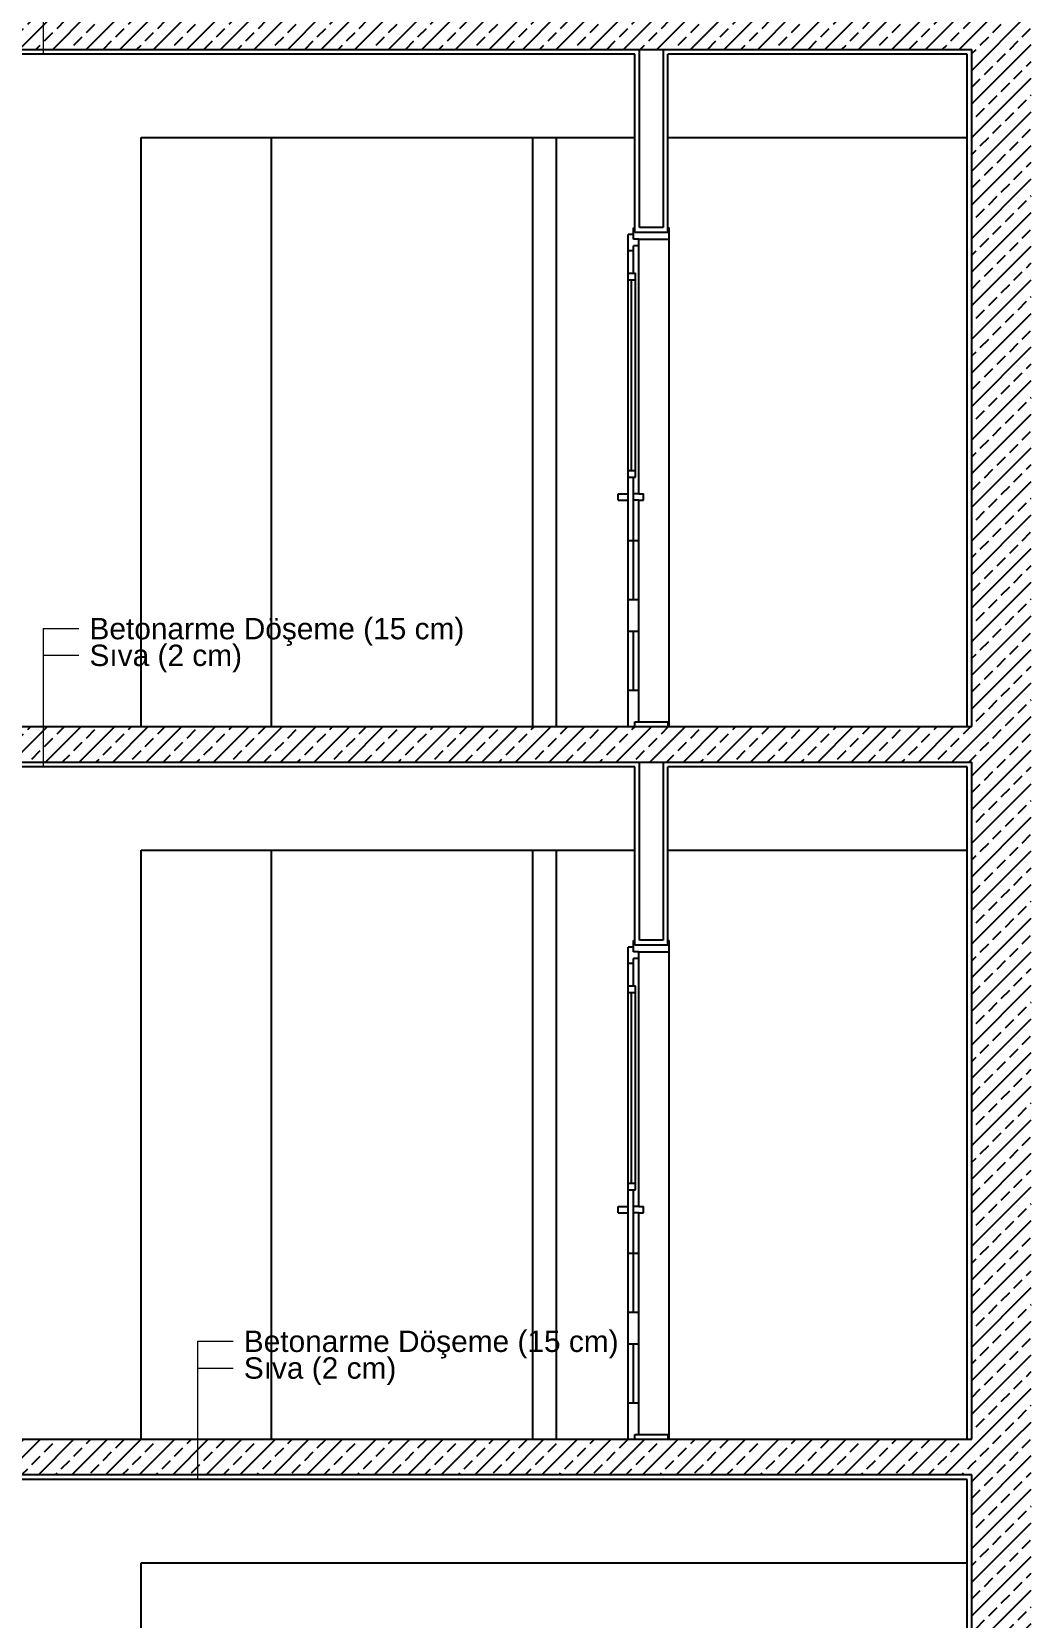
# Model space of a CAD drawing. Header units: millimetres. Extents: x 2232 to 85269, y -3593 to 5869.
# Drawn here: x 76396 to 76813, y 2332 to 3000 of the extents above; entities that cross this region are included whole.
import ezdxf

# ---------------------------------------------------------------- set-up
doc = ezdxf.new("R2010")
doc.units = ezdxf.units.MM
doc.layers.add('Standart', color=7, linetype='Continuous')
doc.styles.add('arial_1_18', font='arial.ttf', dxfattribs={"height": 0.2})
pattern_1 = [(45, (0, 0), (-7.07107, 7.07107), []), (45, (7.071, 0), (-7.07107, 7.07107), [5, -2.5])]

# ---------------------------------------------------------------- blocks, each defined once
blk = doc.blocks.new('IDE567Entity8294')
at = {"layer": 'Standart', "color": 173, "linetype": 'Continuous', "lineweight": 5}
for points in [[(368.79, 1091.25), (368.79, 1033)], [(368.79, 1091.25), (383.79, 1091.25)], [(368.79, 1080), (383.79, 1080)]]:
    blk.add_lwpolyline(points, dxfattribs=at)
at = {"layer": 'Standart', "color": 173, "linetype": 'Continuous', "lineweight": 5, "style": 'arial_1_18'}
for s, p in [('Betonarme Döşeme (15 cm)', (388.29, 1086.75)), ('Sıva (2 cm)', (388.29, 1075.5))]:
    blk.add_text(s, height=9, dxfattribs=at).set_placement(p)
blk = doc.blocks.new('IDE567Entity8299')
at = {"layer": 'Standart', "color": 173, "linetype": 'Continuous', "lineweight": 5}
for points in [[(368.79, 791.25), (368.79, 733)], [(368.79, 791.25), (383.79, 791.25)], [(368.79, 780), (383.79, 780)]]:
    blk.add_lwpolyline(points, dxfattribs=at)
at = {"layer": 'Standart', "color": 173, "linetype": 'Continuous', "lineweight": 5, "style": 'arial_1_18'}
for s, p in [('Betonarme Döşeme (15 cm)', (388.29, 786.75)), ('Sıva (2 cm)', (388.29, 775.5))]:
    blk.add_text(s, height=9, dxfattribs=at).set_placement(p)
blk = doc.blocks.new('IDE567Entity8300')
at = {"layer": 'Standart', "color": 173, "linetype": 'Continuous', "lineweight": 5}
for points in [[(433.79, 491.25), (433.79, 433)], [(433.79, 491.25), (448.79, 491.25)], [(433.79, 480), (448.79, 480)]]:
    blk.add_lwpolyline(points, dxfattribs=at)
at = {"layer": 'Standart', "color": 173, "linetype": 'Continuous', "lineweight": 5, "style": 'arial_1_18'}
for s, p in [('Betonarme Döşeme (15 cm)', (453.29, 486.75)), ('Sıva (2 cm)', (453.29, 475.5))]:
    blk.add_text(s, height=9, dxfattribs=at).set_placement(p)
blk = doc.blocks.new('IDE567Entity8324')
at = {"layer": 'Standart', "linetype": 'Continuous', "lineweight": -3}
h = blk.add_hatch(dxfattribs=at)
h.set_pattern_fill('ANSI33', color=171, scale=40, style=0)
h.set_pattern_definition(pattern_1)
h.paths.add_polyline_path([(760, 1035), (155, 1035), (155, 1050), (760, 1050)])
blk = doc.blocks.new('IDE567Entity8326')
at = {"layer": 'Standart', "linetype": 'Continuous', "lineweight": -3}
h = blk.add_hatch(dxfattribs=at)
h.set_pattern_fill('ANSI33', color=171, scale=40, style=0)
h.set_pattern_definition(pattern_1)
h.paths.add_polyline_path([(785, 750), (760, 750), (760, 1050), (785, 1050)])
blk = doc.blocks.new('IDE567Entity8340')
at = {"layer": 'Standart', "linetype": 'Continuous', "lineweight": -3}
h = blk.add_hatch(dxfattribs=at)
h.set_pattern_fill('ANSI33', color=171, scale=40, style=0)
h.set_pattern_definition(pattern_1)
h.paths.add_polyline_path([(785, 450), (760, 450), (760, 750), (785, 750)])
blk = doc.blocks.new('IDE567Entity8342')
at = {"layer": 'Standart', "linetype": 'Continuous', "lineweight": -3}
h = blk.add_hatch(dxfattribs=at)
h.set_pattern_fill('ANSI33', color=171, scale=40, style=0)
h.set_pattern_definition(pattern_1)
h.paths.add_polyline_path([(760, 735), (155, 735), (155, 750), (760, 750)])
blk = doc.blocks.new('IDE567Entity8346')
at = {"layer": 'Standart', "linetype": 'Continuous', "lineweight": -3}
h = blk.add_hatch(dxfattribs=at)
h.set_pattern_fill('ANSI33', color=171, scale=40, style=0)
h.set_pattern_definition(pattern_1)
h.paths.add_polyline_path([(785, 50), (760, 50), (760, 450), (785, 450)])
blk = doc.blocks.new('IDE567Entity8353')
at = {"layer": 'Standart', "linetype": 'Continuous', "lineweight": -3}
h = blk.add_hatch(dxfattribs=at)
h.set_pattern_fill('ANSI33', color=171, scale=40, style=0)
h.set_pattern_definition(pattern_1)
h.paths.add_polyline_path([(760, 435), (285, 435), (285, 450), (760, 450)])
blk = doc.blocks.new('IDE567Entity8378')
at = {"layer": 'Standart', "color": 134, "linetype": 'Continuous', "lineweight": -3}
for points in [[(615.25, 950.45), (615.25, 957.14)], [(617.5, 957.14), (615.25, 957.14)], [(617.5, 960), (618, 960)], [(617.5, 957.14), (617.5, 960)], [(617.5, 955.23), (617.5, 957.14)], [(619.75, 955.23), (617.5, 955.23)], [(619.75, 952.36), (619.75, 955.23)], [(619.75, 955.23), (632.5, 955.23)], [(632, 960), (632.5, 960)], [(632.5, 955.23), (632.5, 960)], [(632.5, 750), (632.5, 955.23)], [(615.25, 950.45), (617.5, 950.45)], [(615.25, 940.91), (615.25, 950.45)], [(617.5, 950.45), (617.5, 952.36)], [(619.75, 952.36), (617.5, 952.36)], [(617.5, 940.91), (617.5, 950.45)], [(619.75, 848.02), (619.75, 952.36)], [(615.25, 940.91), (617.5, 940.91)], [(615.25, 938.05), (615.25, 940.91)], [(615.25, 938.05), (616.69, 938.05)], [(615.25, 857.86), (615.25, 938.05)], [(616.69, 857.86), (616.69, 938.05)], [(616.69, 938.05), (618.25, 938.05)], [(617.5, 940.91), (618.25, 940.91)], [(618.25, 938.05), (618.25, 940.91)], [(618.25, 857.86), (618.25, 938.05)], [(615.25, 857.86), (616.69, 857.86)], [(615.25, 855), (615.25, 857.86)], [(615.25, 855), (617.5, 855)], [(615.25, 848.02), (615.25, 855)], [(616.69, 857.86), (618.25, 857.86)], [(617.5, 848.02), (617.5, 855)], [(617.5, 855), (618.25, 855)], [(618.25, 855), (618.25, 857.86)], [(611, 845.32), (611, 848.02)], [(611, 848.02), (615.25, 848.02)], [(611, 845.32), (615.25, 845.32)], [(615.25, 845.32), (615.25, 848.02)], [(615.25, 828.37), (615.25, 845.32)], [(617.5, 845.32), (617.5, 848.02)], [(619.75, 848.02), (617.5, 848.02)], [(617.5, 828.37), (617.5, 845.32)], [(619.75, 845.32), (617.5, 845.32)], [(619.75, 848.02), (621.75, 848.02)], [(619.75, 845.32), (621.75, 845.32)], [(619.75, 828.37), (619.75, 845.32)], [(621.75, 845.32), (621.75, 848.02)], [(615.25, 828.37), (617.5, 828.37)], [(615.25, 803.55), (615.25, 828.37)], [(617.5, 828.37), (619.75, 828.37)], [(617.5, 803.55), (617.5, 828.37)], [(619.75, 803.55), (619.75, 828.37)], [(615.25, 803.55), (617.5, 803.55)], [(615.25, 790.19), (615.25, 803.55)], [(617.5, 803.55), (619.75, 803.55)], [(619.75, 790.19), (619.75, 803.55)], [(615.25, 790.19), (617.5, 790.19)], [(615.25, 765.37), (615.25, 790.19)], [(617.5, 765.37), (617.5, 790.19)], [(617.5, 790.19), (619.75, 790.19)], [(619.75, 765.37), (619.75, 790.19)], [(615.25, 765.37), (617.5, 765.37)], [(615.25, 750), (615.25, 765.37)], [(617.5, 765.37), (619.75, 765.37)], [(619.75, 752.05), (619.75, 765.37)]]:
    blk.add_lwpolyline(points, dxfattribs=at)
blk = doc.blocks.new('IDE567Entity8381')
at = {"layer": 'Standart', "color": 134, "linetype": 'Continuous', "lineweight": -3}
for points in [[(615.25, 650.45), (615.25, 657.14)], [(617.5, 657.14), (615.25, 657.14)], [(617.5, 660), (618, 660)], [(617.5, 657.14), (617.5, 660)], [(617.5, 655.23), (617.5, 657.14)], [(619.75, 655.23), (617.5, 655.23)], [(619.75, 652.36), (619.75, 655.23)], [(619.75, 655.23), (632.5, 655.23)], [(632, 660), (632.5, 660)], [(632.5, 655.23), (632.5, 660)], [(632.5, 450), (632.5, 655.23)], [(615.25, 650.45), (617.5, 650.45)], [(615.25, 640.91), (615.25, 650.45)], [(617.5, 650.45), (617.5, 652.36)], [(619.75, 652.36), (617.5, 652.36)], [(617.5, 640.91), (617.5, 650.45)], [(619.75, 548.02), (619.75, 652.36)], [(615.25, 640.91), (617.5, 640.91)], [(615.25, 638.05), (615.25, 640.91)], [(615.25, 638.05), (616.69, 638.05)], [(615.25, 557.86), (615.25, 638.05)], [(616.69, 557.86), (616.69, 638.05)], [(616.69, 638.05), (618.25, 638.05)], [(617.5, 640.91), (618.25, 640.91)], [(618.25, 638.05), (618.25, 640.91)], [(618.25, 557.86), (618.25, 638.05)], [(615.25, 557.86), (616.69, 557.86)], [(615.25, 555), (615.25, 557.86)], [(615.25, 555), (617.5, 555)], [(615.25, 548.02), (615.25, 555)], [(616.69, 557.86), (618.25, 557.86)], [(617.5, 548.02), (617.5, 555)], [(617.5, 555), (618.25, 555)], [(618.25, 555), (618.25, 557.86)], [(611, 545.32), (611, 548.02)], [(611, 548.02), (615.25, 548.02)], [(615.25, 545.32), (615.25, 548.02)], [(617.5, 545.32), (617.5, 548.02)], [(619.75, 548.02), (617.5, 548.02)], [(619.75, 548.02), (621.75, 548.02)], [(621.75, 545.32), (621.75, 548.02)], [(611, 545.32), (615.25, 545.32)], [(615.25, 528.37), (615.25, 545.32)], [(617.5, 528.37), (617.5, 545.32)], [(619.75, 545.32), (617.5, 545.32)], [(619.75, 545.32), (621.75, 545.32)], [(619.75, 528.37), (619.75, 545.32)], [(615.25, 528.37), (617.5, 528.37)], [(615.25, 503.55), (615.25, 528.37)], [(617.5, 528.37), (619.75, 528.37)], [(617.5, 503.55), (617.5, 528.37)], [(619.75, 503.55), (619.75, 528.37)], [(615.25, 503.55), (617.5, 503.55)], [(615.25, 490.19), (615.25, 503.55)], [(617.5, 503.55), (619.75, 503.55)], [(619.75, 490.19), (619.75, 503.55)], [(615.25, 490.19), (617.5, 490.19)], [(615.25, 465.37), (615.25, 490.19)], [(617.5, 465.37), (617.5, 490.19)], [(617.5, 490.19), (619.75, 490.19)], [(619.75, 465.37), (619.75, 490.19)], [(615.25, 465.37), (617.5, 465.37)], [(615.25, 450), (615.25, 465.37)], [(617.5, 465.37), (619.75, 465.37)], [(619.75, 452.05), (619.75, 465.37)]]:
    blk.add_lwpolyline(points, dxfattribs=at)
blk = doc.blocks.new('IDE567Entity8552')
at = {"layer": 'Standart', "color": 159, "linetype": 'Continuous', "lineweight": -3}
blk.add_lwpolyline([(410, 750), (410, 998)], dxfattribs=at)
blk = doc.blocks.new('IDE567Entity8566')
at = {"layer": 'Standart', "color": 159, "linetype": 'Continuous', "lineweight": -3}
blk.add_lwpolyline([(410, 998), (465, 998)], dxfattribs=at)
blk = doc.blocks.new('IDE567Entity8567')
at = {"layer": 'Standart', "color": 159, "linetype": 'Continuous', "lineweight": -3}
blk.add_lwpolyline([(632, 998), (758, 998)], dxfattribs=at)
blk = doc.blocks.new('IDE567Entity8576')
at = {"layer": 'Standart', "color": 159, "linetype": 'Continuous', "lineweight": -3}
blk.add_lwpolyline([(575, 750), (575, 998)], dxfattribs=at)
blk = doc.blocks.new('IDE567Entity8577')
at = {"layer": 'Standart', "color": 159, "linetype": 'Continuous', "lineweight": -3}
blk.add_lwpolyline([(585, 750), (585, 998)], dxfattribs=at)
blk = doc.blocks.new('IDE567Entity8578')
at = {"layer": 'Standart', "color": 159, "linetype": 'Continuous', "lineweight": -3}
blk.add_lwpolyline([(465, 750), (465, 998)], dxfattribs=at)
blk = doc.blocks.new('IDE567Entity8711')
at = {"layer": 'Standart', "color": 159, "linetype": 'Continuous', "lineweight": -3}
blk.add_lwpolyline([(410, 698), (465, 698)], dxfattribs=at)
blk = doc.blocks.new('IDE567Entity8712')
at = {"layer": 'Standart', "color": 159, "linetype": 'Continuous', "lineweight": -3}
blk.add_lwpolyline([(632, 698), (758, 698)], dxfattribs=at)
blk = doc.blocks.new('IDE567Entity8733')
at = {"layer": 'Standart', "color": 159, "linetype": 'Continuous', "lineweight": -3}
blk.add_lwpolyline([(410, 450), (410, 698)], dxfattribs=at)
blk = doc.blocks.new('IDE567Entity8738')
at = {"layer": 'Standart', "color": 159, "linetype": 'Continuous', "lineweight": -3}
blk.add_lwpolyline([(465, 450), (465, 698)], dxfattribs=at)
blk = doc.blocks.new('IDE567Entity8739')
at = {"layer": 'Standart', "color": 159, "linetype": 'Continuous', "lineweight": -3}
blk.add_lwpolyline([(575, 450), (575, 698)], dxfattribs=at)
blk = doc.blocks.new('IDE567Entity8740')
at = {"layer": 'Standart', "color": 159, "linetype": 'Continuous', "lineweight": -3}
blk.add_lwpolyline([(585, 450), (585, 698)], dxfattribs=at)
blk = doc.blocks.new('IDE567Entity8872')
at = {"layer": 'Standart', "color": 159, "linetype": 'Continuous', "lineweight": -3}
blk.add_lwpolyline([(410, 52), (410, 398)], dxfattribs=at)
blk = doc.blocks.new('IDE567Entity8887')
at = {"layer": 'Standart', "color": 159, "linetype": 'Continuous', "lineweight": -3}
blk.add_lwpolyline([(410, 398), (758, 398)], dxfattribs=at)
blk = doc.blocks.new('IDE567Entity9373')
at = {"layer": 'Standart', "color": 159, "linetype": 'Continuous', "lineweight": -3}
blk.add_lwpolyline([(155, 1035), (620, 1035)], dxfattribs=at)
blk = doc.blocks.new('IDE567Entity9374')
at = {"layer": 'Standart', "color": 159, "linetype": 'Continuous', "lineweight": -3}
blk.add_lwpolyline([(620, 1035), (630, 1035)], dxfattribs=at)
blk = doc.blocks.new('IDE567Entity9375')
at = {"layer": 'Standart', "color": 159, "linetype": 'Continuous', "lineweight": -3}
blk.add_lwpolyline([(630, 1035), (760, 1035)], dxfattribs=at)
blk = doc.blocks.new('IDE567Entity9382')
at = {"layer": 'Standart', "color": 159, "linetype": 'Continuous', "lineweight": -3}
blk.add_lwpolyline([(760, 750), (760, 1035)], dxfattribs=at)
blk = doc.blocks.new('IDE567Entity9439')
at = {"layer": 'Standart', "color": 159, "linetype": 'Continuous', "lineweight": -3}
blk.add_lwpolyline([(760, 450), (760, 735)], dxfattribs=at)
blk = doc.blocks.new('IDE567Entity9446')
at = {"layer": 'Standart', "color": 159, "linetype": 'Continuous', "lineweight": -3}
blk.add_lwpolyline([(155, 735), (620, 735)], dxfattribs=at)
blk = doc.blocks.new('IDE567Entity9447')
at = {"layer": 'Standart', "color": 159, "linetype": 'Continuous', "lineweight": -3}
blk.add_lwpolyline([(620, 735), (630, 735)], dxfattribs=at)
blk = doc.blocks.new('IDE567Entity9448')
at = {"layer": 'Standart', "color": 159, "linetype": 'Continuous', "lineweight": -3}
blk.add_lwpolyline([(630, 735), (760, 735)], dxfattribs=at)
blk = doc.blocks.new('IDE567Entity9475')
at = {"layer": 'Standart', "color": 159, "linetype": 'Continuous', "lineweight": -3}
blk.add_lwpolyline([(760, 50), (760, 435)], dxfattribs=at)
blk = doc.blocks.new('IDE567Entity9486')
at = {"layer": 'Standart', "color": 159, "linetype": 'Continuous', "lineweight": -3}
blk.add_lwpolyline([(285, 450), (410, 450)], dxfattribs=at)
blk = doc.blocks.new('IDE567Entity9499')
at = {"layer": 'Standart', "color": 159, "linetype": 'Continuous', "lineweight": -3}
blk.add_lwpolyline([(760, 435), (285, 435)], dxfattribs=at)
blk = doc.blocks.new('IDE567Entity9701')
at = {"layer": 'Standart', "color": 166, "linetype": 'Continuous', "lineweight": -3}
blk.add_lwpolyline([(630, 960.05), (620, 960.05)], dxfattribs=at)
blk = doc.blocks.new('IDE567Entity9702')
at = {"layer": 'Standart', "color": 166, "linetype": 'Continuous', "lineweight": -3}
blk.add_lwpolyline([(620, 960.05), (620, 1035)], dxfattribs=at)
blk = doc.blocks.new('IDE567Entity9703')
at = {"layer": 'Standart', "color": 166, "linetype": 'Continuous', "lineweight": -3}
blk.add_lwpolyline([(630, 1035), (630, 960.05)], dxfattribs=at)
blk = doc.blocks.new('IDE567Entity9730')
at = {"layer": 'Standart', "color": 166, "linetype": 'Continuous', "lineweight": -3}
blk.add_lwpolyline([(630, 660.05), (620, 660.05)], dxfattribs=at)
blk = doc.blocks.new('IDE567Entity9731')
at = {"layer": 'Standart', "color": 166, "linetype": 'Continuous', "lineweight": -3}
blk.add_lwpolyline([(620, 660.05), (620, 735)], dxfattribs=at)
blk = doc.blocks.new('IDE567Entity9732')
at = {"layer": 'Standart', "color": 166, "linetype": 'Continuous', "lineweight": -3}
blk.add_lwpolyline([(630, 735), (630, 660.05)], dxfattribs=at)
blk = doc.blocks.new('IDE567Entity9903')
at = {"layer": 'Standart', "color": 11, "linetype": 'Continuous', "lineweight": -3}
blk.add_lwpolyline([(758, 450), (758, 733)], dxfattribs=at)
blk = doc.blocks.new('IDE567Entity9904')
at = {"layer": 'Standart', "color": 11, "linetype": 'Continuous', "lineweight": -3}
blk.add_lwpolyline([(758, 733), (632, 733)], dxfattribs=at)
blk = doc.blocks.new('IDE567Entity9905')
at = {"layer": 'Standart', "color": 11, "linetype": 'Continuous', "lineweight": -3}
blk.add_lwpolyline([(632, 658.05), (632, 660)], dxfattribs=at)
blk = doc.blocks.new('IDE567Entity9906')
at = {"layer": 'Standart', "color": 11, "linetype": 'Continuous', "lineweight": -3}
blk.add_lwpolyline([(632, 658.05), (618, 658.05)], dxfattribs=at)
blk = doc.blocks.new('IDE567Entity9907')
at = {"layer": 'Standart', "color": 11, "linetype": 'Continuous', "lineweight": -3}
blk.add_lwpolyline([(618, 658.05), (618, 660)], dxfattribs=at)
blk = doc.blocks.new('IDE567Entity9908')
at = {"layer": 'Standart', "color": 11, "linetype": 'Continuous', "lineweight": -3}
blk.add_lwpolyline([(618, 733), (157, 733)], dxfattribs=at)
blk = doc.blocks.new('IDE567Entity9913')
at = {"layer": 'Standart', "color": 11, "linetype": 'Continuous', "lineweight": -3}
blk.add_lwpolyline([(618, 750), (618, 752.05)], dxfattribs=at)
blk = doc.blocks.new('IDE567Entity9914')
at = {"layer": 'Standart', "color": 11, "linetype": 'Continuous', "lineweight": -3}
blk.add_lwpolyline([(618, 752.05), (619.75, 752.05)], dxfattribs=at)
blk = doc.blocks.new('IDE567Entity9915')
at = {"layer": 'Standart', "color": 11, "linetype": 'Continuous', "lineweight": -3}
blk.add_lwpolyline([(632, 752.05), (632, 750)], dxfattribs=at)
blk = doc.blocks.new('IDE567Entity9916')
at = {"layer": 'Standart', "color": 11, "linetype": 'Continuous', "lineweight": -3}
blk.add_lwpolyline([(758, 750), (758, 1033)], dxfattribs=at)
blk = doc.blocks.new('IDE567Entity9917')
at = {"layer": 'Standart', "color": 11, "linetype": 'Continuous', "lineweight": -3}
blk.add_lwpolyline([(758, 1033), (632, 1033)], dxfattribs=at)
blk = doc.blocks.new('IDE567Entity9918')
at = {"layer": 'Standart', "color": 11, "linetype": 'Continuous', "lineweight": -3}
blk.add_lwpolyline([(632, 958.05), (632, 960)], dxfattribs=at)
blk = doc.blocks.new('IDE567Entity9919')
at = {"layer": 'Standart', "color": 11, "linetype": 'Continuous', "lineweight": -3}
blk.add_lwpolyline([(632, 958.05), (618, 958.05)], dxfattribs=at)
blk = doc.blocks.new('IDE567Entity9920')
at = {"layer": 'Standart', "color": 11, "linetype": 'Continuous', "lineweight": -3}
blk.add_lwpolyline([(618, 958.05), (618, 960)], dxfattribs=at)
blk = doc.blocks.new('IDE567Entity9921')
at = {"layer": 'Standart', "color": 11, "linetype": 'Continuous', "lineweight": -3}
blk.add_lwpolyline([(618, 1033), (157, 1033)], dxfattribs=at)
blk = doc.blocks.new('IDE567Entity9960')
at = {"layer": 'Standart', "color": 11, "linetype": 'Continuous', "lineweight": -3}
blk.add_lwpolyline([(618, 450), (618, 452.05)], dxfattribs=at)
blk = doc.blocks.new('IDE567Entity9961')
at = {"layer": 'Standart', "color": 11, "linetype": 'Continuous', "lineweight": -3}
blk.add_lwpolyline([(618, 452.05), (619.75, 452.05)], dxfattribs=at)
blk = doc.blocks.new('IDE567Entity9962')
at = {"layer": 'Standart', "color": 11, "linetype": 'Continuous', "lineweight": -3}
blk.add_lwpolyline([(632, 452.05), (632, 450)], dxfattribs=at)
blk = doc.blocks.new('IDE567Entity9989')
at = {"layer": 'Standart', "color": 11, "linetype": 'Continuous', "lineweight": -3}
blk.add_lwpolyline([(758, 50), (758, 433)], dxfattribs=at)
blk = doc.blocks.new('IDE567Entity9990')
at = {"layer": 'Standart', "color": 11, "linetype": 'Continuous', "lineweight": -3}
blk.add_lwpolyline([(758, 433), (287, 433)], dxfattribs=at)
blk = doc.blocks.new('IDE567Entity10163')
at = {"layer": 'Standart', "color": 159, "linetype": 'Continuous', "lineweight": -3}
blk.add_lwpolyline([(465, 998), (575, 998)], dxfattribs=at)
blk = doc.blocks.new('IDE567Entity10164')
at = {"layer": 'Standart', "color": 159, "linetype": 'Continuous', "lineweight": -3}
blk.add_lwpolyline([(575, 998), (585, 998)], dxfattribs=at)
blk = doc.blocks.new('IDE567Entity10165')
at = {"layer": 'Standart', "color": 159, "linetype": 'Continuous', "lineweight": -3}
blk.add_lwpolyline([(585, 998), (618, 998)], dxfattribs=at)
blk = doc.blocks.new('IDE567Entity10267')
at = {"layer": 'Standart', "color": 159, "linetype": 'Continuous', "lineweight": -3}
blk.add_lwpolyline([(465, 698), (575, 698)], dxfattribs=at)
blk = doc.blocks.new('IDE567Entity10268')
at = {"layer": 'Standart', "color": 159, "linetype": 'Continuous', "lineweight": -3}
blk.add_lwpolyline([(575, 698), (585, 698)], dxfattribs=at)
blk = doc.blocks.new('IDE567Entity10269')
at = {"layer": 'Standart', "color": 159, "linetype": 'Continuous', "lineweight": -3}
blk.add_lwpolyline([(585, 698), (618, 698)], dxfattribs=at)
blk = doc.blocks.new('IDE567Entity10734')
at = {"layer": 'Standart', "color": 159, "linetype": 'Continuous', "lineweight": -3}
blk.add_lwpolyline([(260, 750), (410, 750)], dxfattribs=at)
blk = doc.blocks.new('IDE567Entity10735')
at = {"layer": 'Standart', "color": 159, "linetype": 'Continuous', "lineweight": -3}
blk.add_lwpolyline([(410, 750), (465, 750)], dxfattribs=at)
blk = doc.blocks.new('IDE567Entity10736')
at = {"layer": 'Standart', "color": 159, "linetype": 'Continuous', "lineweight": -3}
blk.add_lwpolyline([(465, 750), (575, 750)], dxfattribs=at)
blk = doc.blocks.new('IDE567Entity10737')
at = {"layer": 'Standart', "color": 159, "linetype": 'Continuous', "lineweight": -3}
blk.add_lwpolyline([(575, 750), (585, 750)], dxfattribs=at)
blk = doc.blocks.new('IDE567Entity10738')
at = {"layer": 'Standart', "color": 159, "linetype": 'Continuous', "lineweight": -3}
blk.add_lwpolyline([(585, 750), (615.25, 750)], dxfattribs=at)
blk = doc.blocks.new('IDE567Entity10739')
at = {"layer": 'Standart', "color": 159, "linetype": 'Continuous', "lineweight": -3}
blk.add_lwpolyline([(615.25, 750), (618, 750)], dxfattribs=at)
blk = doc.blocks.new('IDE567Entity10740')
at = {"layer": 'Standart', "color": 159, "linetype": 'Continuous', "lineweight": -3}
blk.add_lwpolyline([(618, 750), (632, 750)], dxfattribs=at)
blk = doc.blocks.new('IDE567Entity10741')
at = {"layer": 'Standart', "color": 159, "linetype": 'Continuous', "lineweight": -3}
blk.add_lwpolyline([(632, 750), (632.5, 750)], dxfattribs=at)
blk = doc.blocks.new('IDE567Entity10742')
at = {"layer": 'Standart', "color": 159, "linetype": 'Continuous', "lineweight": -3}
blk.add_lwpolyline([(632.5, 750), (758, 750)], dxfattribs=at)
blk = doc.blocks.new('IDE567Entity10743')
at = {"layer": 'Standart', "color": 159, "linetype": 'Continuous', "lineweight": -3}
blk.add_lwpolyline([(758, 750), (760, 750)], dxfattribs=at)
blk = doc.blocks.new('IDE567Entity10788')
at = {"layer": 'Standart', "color": 159, "linetype": 'Continuous', "lineweight": -3}
blk.add_lwpolyline([(410, 450), (465, 450)], dxfattribs=at)
blk = doc.blocks.new('IDE567Entity10789')
at = {"layer": 'Standart', "color": 159, "linetype": 'Continuous', "lineweight": -3}
blk.add_lwpolyline([(465, 450), (575, 450)], dxfattribs=at)
blk = doc.blocks.new('IDE567Entity10790')
at = {"layer": 'Standart', "color": 159, "linetype": 'Continuous', "lineweight": -3}
blk.add_lwpolyline([(575, 450), (585, 450)], dxfattribs=at)
blk = doc.blocks.new('IDE567Entity10791')
at = {"layer": 'Standart', "color": 159, "linetype": 'Continuous', "lineweight": -3}
blk.add_lwpolyline([(585, 450), (615.25, 450)], dxfattribs=at)
blk = doc.blocks.new('IDE567Entity10792')
at = {"layer": 'Standart', "color": 159, "linetype": 'Continuous', "lineweight": -3}
blk.add_lwpolyline([(615.25, 450), (618, 450)], dxfattribs=at)
blk = doc.blocks.new('IDE567Entity10793')
at = {"layer": 'Standart', "color": 159, "linetype": 'Continuous', "lineweight": -3}
blk.add_lwpolyline([(618, 450), (632, 450)], dxfattribs=at)
blk = doc.blocks.new('IDE567Entity10794')
at = {"layer": 'Standart', "color": 159, "linetype": 'Continuous', "lineweight": -3}
blk.add_lwpolyline([(632, 450), (632.5, 450)], dxfattribs=at)
blk = doc.blocks.new('IDE567Entity10795')
at = {"layer": 'Standart', "color": 159, "linetype": 'Continuous', "lineweight": -3}
blk.add_lwpolyline([(632.5, 450), (758, 450)], dxfattribs=at)
blk = doc.blocks.new('IDE567Entity10796')
at = {"layer": 'Standart', "color": 159, "linetype": 'Continuous', "lineweight": -3}
blk.add_lwpolyline([(758, 450), (760, 450)], dxfattribs=at)
blk = doc.blocks.new('IDE567Entity10930')
at = {"layer": 'Standart', "color": 11, "linetype": 'Continuous', "lineweight": -3}
blk.add_lwpolyline([(632, 660), (632, 733)], dxfattribs=at)
blk = doc.blocks.new('IDE567Entity10931')
at = {"layer": 'Standart', "color": 11, "linetype": 'Continuous', "lineweight": -3}
blk.add_lwpolyline([(618, 660), (618, 733)], dxfattribs=at)
blk = doc.blocks.new('IDE567Entity10933')
at = {"layer": 'Standart', "color": 11, "linetype": 'Continuous', "lineweight": -3}
blk.add_lwpolyline([(619.75, 752.05), (632, 752.05)], dxfattribs=at)
blk = doc.blocks.new('IDE567Entity10934')
at = {"layer": 'Standart', "color": 11, "linetype": 'Continuous', "lineweight": -3}
blk.add_lwpolyline([(632, 960), (632, 1033)], dxfattribs=at)
blk = doc.blocks.new('IDE567Entity10935')
at = {"layer": 'Standart', "color": 11, "linetype": 'Continuous', "lineweight": -3}
blk.add_lwpolyline([(618, 960), (618, 1033)], dxfattribs=at)
blk = doc.blocks.new('IDE567Entity10944')
at = {"layer": 'Standart', "color": 11, "linetype": 'Continuous', "lineweight": -3}
blk.add_lwpolyline([(619.75, 452.05), (632, 452.05)], dxfattribs=at)

msp = doc.modelspace()

# ---------------------------------------------------------------- block references
at = {"layer": 'Standart'}
for name in ['IDE567Entity8294', 'IDE567Entity8324', 'IDE567Entity8326', 'IDE567Entity9373', 'IDE567Entity9374', 'IDE567Entity9702', 'IDE567Entity9375', 'IDE567Entity9703', 'IDE567Entity9382', 'IDE567Entity9921', 'IDE567Entity10935', 'IDE567Entity9917', 'IDE567Entity10934', 'IDE567Entity9916', 'IDE567Entity8552', 'IDE567Entity8566', 'IDE567Entity8578', 'IDE567Entity10163', 'IDE567Entity8576', 'IDE567Entity10164', 'IDE567Entity8577', 'IDE567Entity10165', 'IDE567Entity8567', 'IDE567Entity8378', 'IDE567Entity9920', 'IDE567Entity9919', 'IDE567Entity9701', 'IDE567Entity9918', 'IDE567Entity8299', 'IDE567Entity8342', 'IDE567Entity10734', 'IDE567Entity10735', 'IDE567Entity10736', 'IDE567Entity10737', 'IDE567Entity10738', 'IDE567Entity10739', 'IDE567Entity9913', 'IDE567Entity9914', 'IDE567Entity10740', 'IDE567Entity10933', 'IDE567Entity9915', 'IDE567Entity10741', 'IDE567Entity10742', 'IDE567Entity10743', 'IDE567Entity8340', 'IDE567Entity9446', 'IDE567Entity9447', 'IDE567Entity9731', 'IDE567Entity9448', 'IDE567Entity9732', 'IDE567Entity9439', 'IDE567Entity9908', 'IDE567Entity10931', 'IDE567Entity9904', 'IDE567Entity10930', 'IDE567Entity9903', 'IDE567Entity8711', 'IDE567Entity8733', 'IDE567Entity8738', 'IDE567Entity10267', 'IDE567Entity8739', 'IDE567Entity10268', 'IDE567Entity8740', 'IDE567Entity10269', 'IDE567Entity8712', 'IDE567Entity8381', 'IDE567Entity9907', 'IDE567Entity9906', 'IDE567Entity9730', 'IDE567Entity9905', 'IDE567Entity8300', 'IDE567Entity8353', 'IDE567Entity9486', 'IDE567Entity10788', 'IDE567Entity10789', 'IDE567Entity10790', 'IDE567Entity10791', 'IDE567Entity10792', 'IDE567Entity9960', 'IDE567Entity9961', 'IDE567Entity10793', 'IDE567Entity10944', 'IDE567Entity9962', 'IDE567Entity10794', 'IDE567Entity10795', 'IDE567Entity10796', 'IDE567Entity8346', 'IDE567Entity9499', 'IDE567Entity9475', 'IDE567Entity9990', 'IDE567Entity9989', 'IDE567Entity8872', 'IDE567Entity8887']:
    msp.add_blockref(name, (76031.79, 1957.74), dxfattribs=at)

doc.saveas('drawing.dxf')
